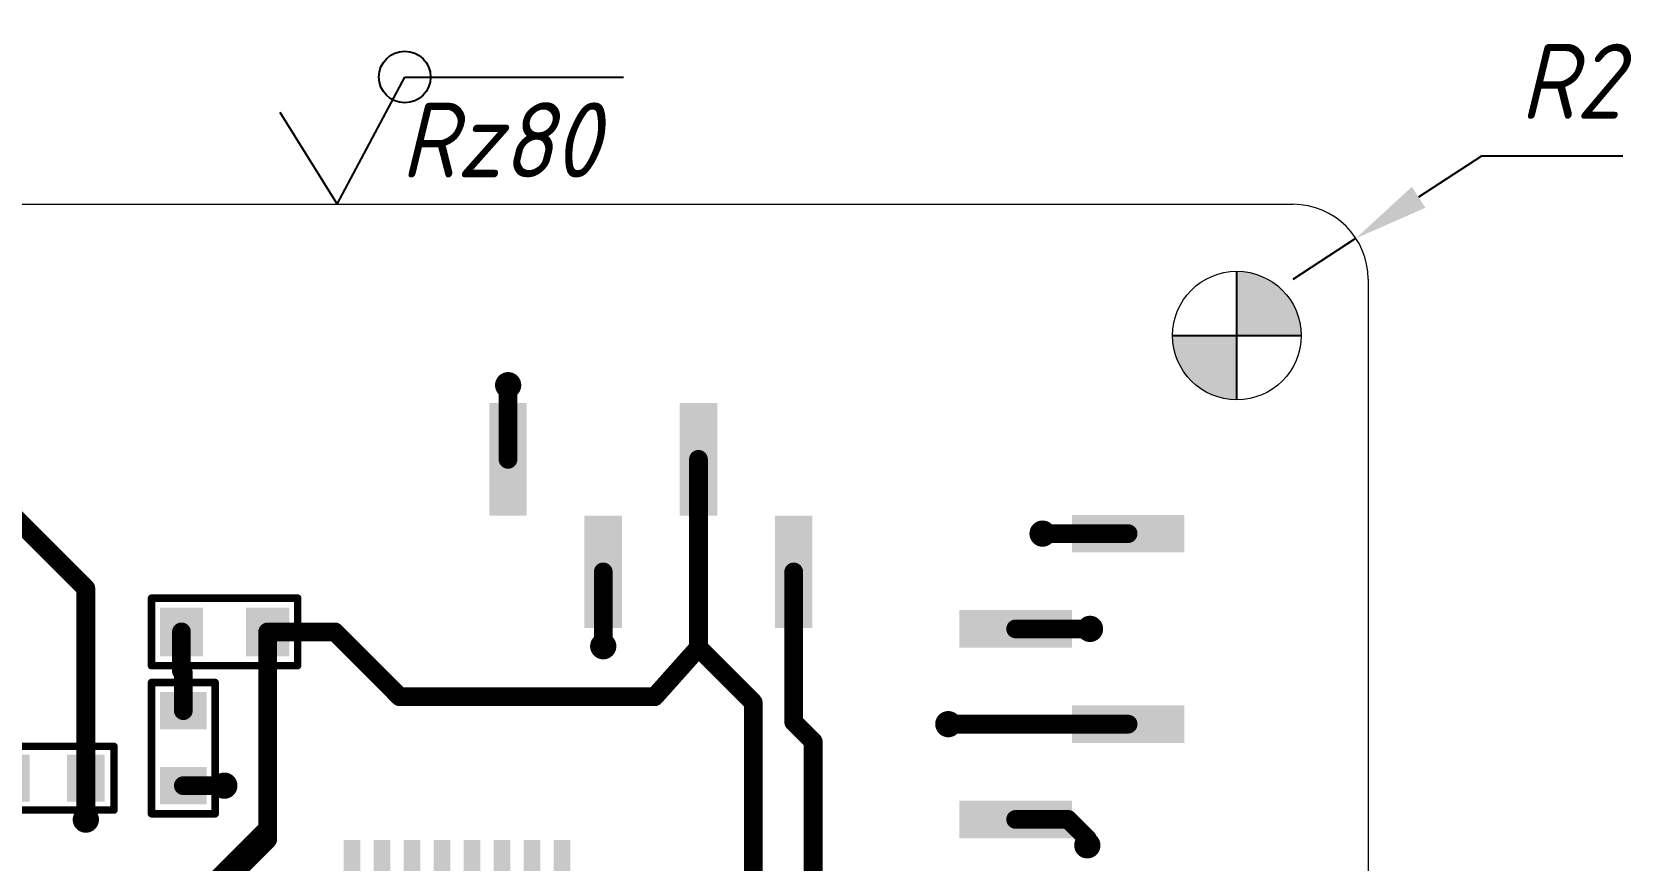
# Model space of a CAD drawing. Header units: millimetres. Extents: x -963 to 6509, y -1367 to 453.
# Drawn here: x 83.8 to 126.47, y 200.06 to 222.16 of the extents above; entities that cross this region are included whole.
import ezdxf

# ---------------------------------------------------------------- set-up
doc = ezdxf.new("R2010")
doc.units = ezdxf.units.MM
doc.header["$LTSCALE"] = 0.5
doc.layers.get('0').update_dxf_attribs({"lineweight": 60})
doc.layers.get('Defpoints').update_dxf_attribs({"color": 5})
doc.layers.add('2-штриховка', color=7, linetype='Continuous', true_color=0x00c7c7)
doc.layers.add('4-текст', color=7, linetype='Continuous', true_color=0x00ad00)
for name, color, linetype in [('3-размеры', 6, 'Continuous'), ('TopLayer', 1, 'Continuous'), ('TopOverlay', 2, 'Continuous'), ('TopPaste', 8, 'Continuous'), ('ViaHoleLayer', 16, 'Continuous')]:
    doc.layers.add(name, color=color, linetype=linetype)
doc.layers.add('Для ПП', color=30, linetype='Continuous', lineweight=20)
doc.styles.get("Standard").update_dxf_attribs({"font": 'isocpeui.ttf', "width": 0.9})
doc.dimstyles.new('Standart', dxfattribs={"dimtxt": 5, "dimasz": 5, "dimexe": 2, "dimexo": 0, "dimgap": 1, "dimtad": 1, "dimtoh": 1, "dimdec": 1, "dimtxsty": 'Standard', "dimcen": 2.5, "dimadec": 0, "dimazin": 0, "dimtfac": 1, "dimtdec": 1, "dimtmove": 0, "dimatfit": 3, "dimldrblk": 'DOTSMALL', "dimfxl": 1, "dimarcsym": 0})

# ---------------------------------------------------------------- blocks, each defined once
blk = doc.blocks.new('32TQFP_7_7__8')
at = {"layer": 'TopLayer'}
for points in [[(-2.575, 3.45), (-2.575, 4.95), (-3.025, 3.45), (-3.025, 4.95)], [(-1.775, 3.45), (-1.775, 4.95), (-2.225, 3.45), (-2.225, 4.95)], [(-0.975, 3.45), (-0.975, 4.95), (-1.425, 3.45), (-1.425, 4.95)], [(-0.175, 3.45), (-0.175, 4.95), (-0.625, 3.45), (-0.625, 4.95)], [(0.625, 3.45), (0.625, 4.95), (0.175, 3.45), (0.175, 4.95)], [(1.425, 3.45), (1.425, 4.95), (0.975, 3.45), (0.975, 4.95)], [(2.225, 3.45), (2.225, 4.95), (1.775, 3.45), (1.775, 4.95)], [(3.025, 3.45), (3.025, 4.95), (2.575, 3.45), (2.575, 4.95)], [(-4.95, 2.575), (-3.45, 2.575), (-4.95, 3.025), (-3.45, 3.025)], [(3.45, 2.575), (4.95, 2.575), (3.45, 3.025), (4.95, 3.025)], [(-4.95, 1.775), (-3.45, 1.775), (-4.95, 2.225), (-3.45, 2.225)], [(3.45, 1.775), (4.95, 1.775), (3.45, 2.225), (4.95, 2.225)], [(-4.95, 0.975), (-3.45, 0.975), (-4.95, 1.425), (-3.45, 1.425)], [(3.45, 0.975), (4.95, 0.975), (3.45, 1.425), (4.95, 1.425)], [(-4.95, 0.175), (-3.45, 0.175), (-4.95, 0.625), (-3.45, 0.625)], [(3.45, 0.175), (4.95, 0.175), (3.45, 0.625), (4.95, 0.625)], [(-4.95, -0.625), (-3.45, -0.625), (-4.95, -0.175), (-3.45, -0.175)], [(3.45, -0.625), (4.95, -0.625), (3.45, -0.175), (4.95, -0.175)], [(-4.95, -1.425), (-3.45, -1.425), (-4.95, -0.975), (-3.45, -0.975)], [(3.45, -1.425), (4.95, -1.425), (3.45, -0.975), (4.95, -0.975)], [(-4.95, -2.225), (-3.45, -2.225), (-4.95, -1.775), (-3.45, -1.775)], [(3.45, -2.225), (4.95, -2.225), (3.45, -1.775), (4.95, -1.775)], [(-4.95, -3.025), (-3.45, -3.025), (-4.95, -2.575), (-3.45, -2.575)], [(3.45, -3.025), (4.95, -3.025), (3.45, -2.575), (4.95, -2.575)], [(-2.575, -4.95), (-2.575, -3.45), (-3.025, -4.95), (-3.025, -3.45)], [(-1.775, -4.95), (-1.775, -3.45), (-2.225, -4.95), (-2.225, -3.45)], [(-0.975, -4.95), (-0.975, -3.45), (-1.425, -4.95), (-1.425, -3.45)], [(-0.175, -4.95), (-0.175, -3.45), (-0.625, -4.95), (-0.625, -3.45)], [(0.625, -4.95), (0.625, -3.45), (0.175, -4.95), (0.175, -3.45)], [(1.425, -4.95), (1.425, -3.45), (0.975, -4.95), (0.975, -3.45)], [(2.225, -4.95), (2.225, -3.45), (1.775, -4.95), (1.775, -3.45)], [(3.025, -4.95), (3.025, -3.45), (2.575, -4.95), (2.575, -3.45)]]:
    blk.add_solid(points, dxfattribs=at)
at = {"layer": 'TopOverlay'}
for points, const_width in [([(-5.7, 2.8, 1), (-5.9, 2.8, 1)], 0.254), ([(-5.964, 2.8, 1), (-5.837, 2.8, 1)], 0.127), ([(-5.763, 2.8, 1), (-5.636, 2.8, 1)], 0.127)]:
    blk.add_lwpolyline(points, format="xyb", close=True, dxfattribs=dict(at, const_width=const_width))
at = {"layer": 'TopPaste'}
for points in [[(-2.575, 3.45), (-2.575, 4.95), (-3.025, 3.45), (-3.025, 4.95)], [(-1.775, 3.45), (-1.775, 4.95), (-2.225, 3.45), (-2.225, 4.95)], [(-0.975, 3.45), (-0.975, 4.95), (-1.425, 3.45), (-1.425, 4.95)], [(-0.175, 3.45), (-0.175, 4.95), (-0.625, 3.45), (-0.625, 4.95)], [(0.625, 3.45), (0.625, 4.95), (0.175, 3.45), (0.175, 4.95)], [(1.425, 3.45), (1.425, 4.95), (0.975, 3.45), (0.975, 4.95)], [(2.225, 3.45), (2.225, 4.95), (1.775, 3.45), (1.775, 4.95)], [(3.025, 3.45), (3.025, 4.95), (2.575, 3.45), (2.575, 4.95)], [(-4.95, 2.575), (-3.45, 2.575), (-4.95, 3.025), (-3.45, 3.025)], [(3.45, 2.575), (4.95, 2.575), (3.45, 3.025), (4.95, 3.025)], [(-4.95, 1.775), (-3.45, 1.775), (-4.95, 2.225), (-3.45, 2.225)], [(3.45, 1.775), (4.95, 1.775), (3.45, 2.225), (4.95, 2.225)], [(-4.95, 0.975), (-3.45, 0.975), (-4.95, 1.425), (-3.45, 1.425)], [(3.45, 0.975), (4.95, 0.975), (3.45, 1.425), (4.95, 1.425)], [(-4.95, 0.175), (-3.45, 0.175), (-4.95, 0.625), (-3.45, 0.625)], [(3.45, 0.175), (4.95, 0.175), (3.45, 0.625), (4.95, 0.625)], [(-4.95, -0.625), (-3.45, -0.625), (-4.95, -0.175), (-3.45, -0.175)], [(3.45, -0.625), (4.95, -0.625), (3.45, -0.175), (4.95, -0.175)], [(-4.95, -1.425), (-3.45, -1.425), (-4.95, -0.975), (-3.45, -0.975)], [(3.45, -1.425), (4.95, -1.425), (3.45, -0.975), (4.95, -0.975)], [(-4.95, -2.225), (-3.45, -2.225), (-4.95, -1.775), (-3.45, -1.775)], [(3.45, -2.225), (4.95, -2.225), (3.45, -1.775), (4.95, -1.775)], [(-4.95, -3.025), (-3.45, -3.025), (-4.95, -2.575), (-3.45, -2.575)], [(3.45, -3.025), (4.95, -3.025), (3.45, -2.575), (4.95, -2.575)], [(-2.575, -4.95), (-2.575, -3.45), (-3.025, -4.95), (-3.025, -3.45)], [(-1.775, -4.95), (-1.775, -3.45), (-2.225, -4.95), (-2.225, -3.45)], [(-0.975, -4.95), (-0.975, -3.45), (-1.425, -4.95), (-1.425, -3.45)], [(-0.175, -4.95), (-0.175, -3.45), (-0.625, -4.95), (-0.625, -3.45)], [(0.625, -4.95), (0.625, -3.45), (0.175, -4.95), (0.175, -3.45)], [(1.425, -4.95), (1.425, -3.45), (0.975, -4.95), (0.975, -3.45)], [(2.225, -4.95), (2.225, -3.45), (1.775, -4.95), (1.775, -3.45)], [(3.025, -4.95), (3.025, -3.45), (2.575, -4.95), (2.575, -3.45)]]:
    blk.add_solid(points, dxfattribs=at)
blk = doc.blocks.new('HL_SMD_16')
at = {"layer": 'TopLayer'}
for points in [[(-1.725, -0.65), (-0.575, -0.65), (-1.725, 0.65), (-0.575, 0.65)], [(0.575, -0.65), (1.725, -0.65), (0.575, 0.65), (1.725, 0.65)]]:
    blk.add_solid(points, dxfattribs=at)
at = {"layer": 'TopOverlay', "const_width": 0.2}
for points in [[(-1.95, 0.9), (-1.95, -0.9)], [(1.95, 0.9), (-1.95, 0.9)], [(1.95, 0.9), (1.95, -0.9)], [(1.95, -0.9), (-1.95, -0.9)]]:
    blk.add_lwpolyline(points, dxfattribs=at)
at = {"layer": 'TopOverlay', "const_width": 0.1}
for points in [[(-2, 0.9, 1), (-1.9, 0.9, 1)], [(-2, 0.9, 1), (-1.9, 0.9, 1)], [(1.9, 0.9, 1), (2, 0.9, 1)], [(1.9, 0.9, 1), (2, 0.9, 1)], [(-2, -0.9, 1), (-1.9, -0.9, 1)], [(-2, -0.9, 1), (-1.9, -0.9, 1)], [(1.9, -0.9, 1), (2, -0.9, 1)], [(1.9, -0.9, 1), (2, -0.9, 1)]]:
    blk.add_lwpolyline(points, format="xyb", close=True, dxfattribs=at)
at = {"layer": 'TopPaste'}
for points in [[(-1.725, -0.65), (-0.575, -0.65), (-1.725, 0.65), (-0.575, 0.65)], [(0.575, -0.65), (1.725, -0.65), (0.575, 0.65), (1.725, 0.65)]]:
    blk.add_solid(points, dxfattribs=at)
blk = doc.blocks.new('R0805_19')
at = {"layer": 'TopLayer'}
for points in [[(-1.5, -0.625), (-0.5, -0.625), (-1.5, 0.625), (-0.5, 0.625)], [(0.5, -0.625), (1.5, -0.625), (0.5, 0.625), (1.5, 0.625)]]:
    blk.add_solid(points, dxfattribs=at)
at = {"layer": 'TopOverlay', "const_width": 0.2}
for points in [[(-1.75, 0.85), (1.75, 0.85)], [(-1.75, -0.85), (-1.75, 0.85)], [(1.75, -0.85), (1.75, 0.85)], [(-1.75, -0.85), (1.75, -0.85)]]:
    blk.add_lwpolyline(points, dxfattribs=at)
at = {"layer": 'TopOverlay', "const_width": 0.1}
for points in [[(-1.8, 0.85, 1), (-1.7, 0.85, 1)], [(-1.8, 0.85, 1), (-1.7, 0.85, 1)], [(1.7, 0.85, 1), (1.8, 0.85, 1)], [(1.7, 0.85, 1), (1.8, 0.85, 1)], [(-1.8, -0.85, 1), (-1.7, -0.85, 1)], [(-1.8, -0.85, 1), (-1.7, -0.85, 1)], [(1.7, -0.85, 1), (1.8, -0.85, 1)], [(1.7, -0.85, 1), (1.8, -0.85, 1)]]:
    blk.add_lwpolyline(points, format="xyb", close=True, dxfattribs=at)
at = {"layer": 'TopPaste'}
for points in [[(-1.5, -0.625), (-0.5, -0.625), (-1.5, 0.625), (-0.5, 0.625)], [(0.5, -0.625), (1.5, -0.625), (0.5, 0.625), (1.5, 0.625)]]:
    blk.add_solid(points, dxfattribs=at)
blk = doc.blocks.new('R0805_25')
at = {"layer": 'TopLayer'}
for points in [[(-1.5, -0.625), (-0.5, -0.625), (-1.5, 0.625), (-0.5, 0.625)], [(0.5, -0.625), (1.5, -0.625), (0.5, 0.625), (1.5, 0.625)]]:
    blk.add_solid(points, dxfattribs=at)
at = {"layer": 'TopOverlay', "const_width": 0.2}
for points in [[(-1.75, 0.85), (-1.75, -0.85)], [(-1.75, 0.85), (1.75, 0.85)], [(1.75, 0.85), (1.75, -0.85)], [(-1.75, -0.85), (1.75, -0.85)]]:
    blk.add_lwpolyline(points, dxfattribs=at)
at = {"layer": 'TopOverlay', "const_width": 0.1}
for points in [[(-1.8, 0.85, 1), (-1.7, 0.85, 1)], [(-1.8, 0.85, 1), (-1.7, 0.85, 1)], [(1.7, 0.85, 1), (1.8, 0.85, 1)], [(1.7, 0.85, 1), (1.8, 0.85, 1)], [(-1.8, -0.85, 1), (-1.7, -0.85, 1)], [(-1.8, -0.85, 1), (-1.7, -0.85, 1)], [(1.7, -0.85, 1), (1.8, -0.85, 1)], [(1.7, -0.85, 1), (1.8, -0.85, 1)]]:
    blk.add_lwpolyline(points, format="xyb", close=True, dxfattribs=at)
at = {"layer": 'TopPaste'}
for points in [[(-1.5, -0.625), (-0.5, -0.625), (-1.5, 0.625), (-0.5, 0.625)], [(0.5, -0.625), (1.5, -0.625), (0.5, 0.625), (1.5, 0.625)]]:
    blk.add_solid(points, dxfattribs=at)
blk = doc.blocks.new('PLS6_S_31')
at = {"layer": 'TopLayer'}
for points in [[(-1.77, 3), (-1.77, 0), (-0.77, 3), (-0.77, 0)], [(3.31, 3), (3.31, 0), (4.31, 3), (4.31, 0)], [(8.39, 3), (8.39, 0), (9.39, 3), (9.39, 0)], [(0.77, 0), (0.77, -3), (1.77, 0), (1.77, -3)], [(5.85, 0), (5.85, -3), (6.85, 0), (6.85, -3)], [(10.93, 0), (10.93, -3), (11.93, 0), (11.93, -3)]]:
    blk.add_solid(points, dxfattribs=at)
at = {"layer": 'TopPaste'}
for points in [[(-1.77, 3), (-1.77, 0), (-0.77, 3), (-0.77, 0)], [(3.31, 3), (3.31, 0), (4.31, 3), (4.31, 0)], [(8.39, 3), (8.39, 0), (9.39, 3), (9.39, 0)], [(0.77, 0), (0.77, -3), (1.77, 0), (1.77, -3)], [(5.85, 0), (5.85, -3), (6.85, 0), (6.85, -3)], [(10.93, 0), (10.93, -3), (11.93, 0), (11.93, -3)]]:
    blk.add_solid(points, dxfattribs=at)
blk = doc.blocks.new('PLS4_S_33')
at = {"layer": 'TopLayer'}
for points in [[(-1.77, 3), (-1.77, 0), (-0.77, 3), (-0.77, 0)], [(3.31, 3), (3.31, 0), (4.31, 3), (4.31, 0)], [(0.77, 0), (0.77, -3), (1.77, 0), (1.77, -3)], [(5.85, 0), (5.85, -3), (6.85, 0), (6.85, -3)]]:
    blk.add_solid(points, dxfattribs=at)
at = {"layer": 'TopPaste'}
for points in [[(-1.77, 3), (-1.77, 0), (-0.77, 3), (-0.77, 0)], [(3.31, 3), (3.31, 0), (4.31, 3), (4.31, 0)], [(0.77, 0), (0.77, -3), (1.77, 0), (1.77, -3)], [(5.85, 0), (5.85, -3), (6.85, 0), (6.85, -3)]]:
    blk.add_solid(points, dxfattribs=at)
blk = doc.blocks.new('*D152')
at = {"layer": '3-размеры', "color": 0, "lineweight": -2, "transparency": 16777216}
for p, q in [((122.456, 218.846), (120.782, 217.752)), ((126.225, 218.846), (122.456, 218.846)), ((117.433, 215.565), (119.107, 216.658))]:
    blk.add_line(p, q, dxfattribs=at)
at = {"layer": '3-размеры', "color": 0, "transparency": 16777216}
blk.add_solid([(120.599, 218.031), (120.964, 217.473), (119.107, 216.658)], dxfattribs=at)
at = {"layer": 'Defpoints', "color": 0, "transparency": 16777216}
for p in [(119.107, 216.658), (117.433, 215.565)]:
    blk.add_point(p, dxfattribs=at)
at = {"layer": '3-размеры', "color": 0, "transparency": 16777216, "insert": (124.841, 220.846), "char_height": 2, "attachment_point": 5}
blk.add_mtext('R2', dxfattribs=at)
blk = doc.blocks.new('_DotSmall')
at = {"color": 0, "linetype": 'ByBlock', "const_width": 0.5}
blk.add_lwpolyline([(-0.0625, 0, 1), (0.0625, 0, 1)], format="xyb", close=True, dxfattribs=at)
blk = doc.blocks.new('*D162')
at = {"layer": '3-размеры', "color": 0, "lineweight": -2, "transparency": 16777216}
for p, q in [((67.933, 214.065), (55.598, 214.065)), ((57.598, 176.365), (57.598, 212.065)), ((99.383, 174.365), (55.598, 174.365))]:
    blk.add_line(p, q, dxfattribs=at)
at = {"layer": '3-размеры', "color": 0, "transparency": 16777216}
for points in [[(57.264, 212.065), (57.931, 212.065), (57.598, 214.065)], [(57.264, 176.365), (57.931, 176.365), (57.598, 174.365)]]:
    blk.add_solid(points, dxfattribs=at)
at = {"layer": 'Defpoints', "color": 0, "transparency": 16777216}
for p in [(57.598, 214.065), (67.933, 214.065), (99.383, 174.365)]:
    blk.add_point(p, dxfattribs=at)
at = {"layer": '3-размеры', "color": 0, "transparency": 16777216, "insert": (55.585, 194.964), "char_height": 2, "attachment_point": 5, "rotation": 90}
blk.add_mtext('39.7', dxfattribs=at)

msp = doc.modelspace()

# ---------------------------------------------------------------- hatches: boundary and pattern name
at = {"layer": '2-штриховка'}
h = msp.add_hatch(color=256, dxfattribs=at)
h.dxf.hatch_style = 1
h.paths.add_polyline_path([(115.933, 215.779), (115.933, 214.065), (117.647, 214.065, 0.414214)])
h.paths.add_polyline_path([(115.933, 212.351), (115.933, 214.065), (114.219, 214.065, 0.414214)])

# ---------------------------------------------------------------- linework, layer by layer
at = {"layer": '3-размеры'}
for p, q in [((91.933, 217.565), (93.739, 220.959)), ((93.739, 220.959), (99.576, 220.959)), ((90.407, 220.026), (91.933, 217.565))]:
    msp.add_line(p, q, dxfattribs=at)
msp.add_circle((93.739, 220.959), 0.689, dxfattribs=at)
at = {"layer": '4-текст'}
for p, q in [((115.933, 212.351), (115.933, 215.779)), ((114.219, 214.065), (117.647, 214.065))]:
    msp.add_line(p, q, dxfattribs=at)
at = {"layer": 'TopLayer'}
for points, const_width in [([(96.322, 212.742, 1), (96.672, 212.742, 1)], 0.35), ([(96.368, 212.739, 1), (96.618, 212.739, 1)], 0.25), ([(96.368, 212.739, 1), (96.618, 212.739, 1)], 0.25), ([(96.372, 212.742, 1), (96.622, 212.742, 1)], 0.25), ([(96.368, 210.765, 1), (96.618, 210.765, 1)], 0.25), ([(101.448, 210.765, 1), (101.698, 210.765, 1)], 0.25), ([(110.576, 208.785, 1), (110.926, 208.785, 1)], 0.35), ([(110.626, 208.785, 1), (110.876, 208.785, 1)], 0.25), ([(112.908, 208.785, 1), (113.158, 208.785, 1)], 0.25), ([(98.908, 207.765, 1), (99.158, 207.765, 1)], 0.25), ([(103.988, 207.765, 1), (104.238, 207.765, 1)], 0.25), ([(85.108, 207.327, 1), (85.358, 207.327, 1)], 0.25), ([(85.108, 207.327, 1), (85.358, 207.327, 1)], 0.25), ([(111.841, 206.245, 1), (112.191, 206.245, 1)], 0.35), ([(87.658, 206.165, 1), (87.908, 206.165, 1)], 0.25), ([(89.958, 206.165, 1), (90.208, 206.165, 1)], 0.25), ([(89.958, 206.165, 1), (90.208, 206.165, 1)], 0.25), ([(91.749, 206.165, 1), (91.999, 206.165, 1)], 0.25), ([(91.749, 206.165, 1), (91.999, 206.165, 1)], 0.25), ([(98.858, 205.782, 1), (99.208, 205.782, 1)], 0.35), ([(109.908, 206.245, 1), (110.158, 206.245, 1)], 0.25), ([(111.891, 206.245, 1), (112.141, 206.245, 1)], 0.25), ([(98.908, 205.782, 1), (99.158, 205.782, 1)], 0.25), ([(101.448, 205.744, 1), (101.698, 205.744, 1)], 0.25), ([(101.448, 205.744, 1), (101.698, 205.744, 1)], 0.25), ([(101.448, 205.744, 1), (101.698, 205.744, 1)], 0.25), ([(87.658, 205.121, 1), (87.908, 205.121, 1)], 0.25), ([(87.658, 205.121, 1), (87.908, 205.121, 1)], 0.25), ([(87.708, 205.071, 1), (87.958, 205.071, 1)], 0.25), ([(87.708, 205.071, 1), (87.958, 205.071, 1)], 0.25), ([(93.478, 204.436, 1), (93.728, 204.436, 1)], 0.25), ([(93.478, 204.436, 1), (93.728, 204.436, 1)], 0.25), ([(100.28, 204.436, 1), (100.53, 204.436, 1)], 0.25), ([(100.28, 204.436, 1), (100.53, 204.436, 1)], 0.25), ([(102.908, 204.284, 1), (103.158, 204.284, 1)], 0.25), ([(102.908, 204.284, 1), (103.158, 204.284, 1)], 0.25), ([(87.708, 204.065, 1), (87.958, 204.065, 1)], 0.25), ([(103.988, 203.762, 1), (104.238, 203.762, 1)], 0.25), ([(103.988, 203.762, 1), (104.238, 203.762, 1)], 0.25), ([(108.062, 203.705, 1), (108.412, 203.705, 1)], 0.35), ([(108.112, 203.705, 1), (108.362, 203.705, 1)], 0.25), ([(112.908, 203.705, 1), (113.158, 203.705, 1)], 0.25), ([(104.508, 203.242, 1), (104.758, 203.242, 1)], 0.25), ([(104.508, 203.242, 1), (104.758, 203.242, 1)], 0.25), ([(85.108, 202.265, 1), (85.358, 202.265, 1)], 0.25), ([(85.108, 202.265, 1), (85.358, 202.265, 1)], 0.25), ([(87.708, 202.065, 1), (87.958, 202.065, 1)], 0.25), ([(88.752, 202.065, 1), (89.102, 202.065, 1)], 0.35), ([(88.802, 202.065, 1), (89.052, 202.065, 1)], 0.25), ([(85.058, 201.16, 1), (85.408, 201.16, 1)], 0.35), ([(85.108, 201.16, 1), (85.358, 201.16, 1)], 0.25), ([(89.958, 200.918, 1), (90.208, 200.918, 1)], 0.25), ([(89.958, 200.918, 1), (90.208, 200.918, 1)], 0.25), ([(89.958, 200.918, 1), (90.208, 200.918, 1)], 0.25), ([(109.908, 201.165, 1), (110.158, 201.165, 1)], 0.25), ([(111.307, 201.165, 1), (111.557, 201.165, 1)], 0.25), ([(111.307, 201.165, 1), (111.557, 201.165, 1)], 0.25), ([(89.958, 200.632, 1), (90.208, 200.632, 1)], 0.25), ([(89.958, 200.632, 1), (90.208, 200.632, 1)], 0.25), ([(111.77, 200.474, 1), (112.12, 200.474, 1)], 0.35), ([(111.82, 200.652, 1), (112.07, 200.652, 1)], 0.25), ([(111.82, 200.652, 1), (112.07, 200.652, 1)], 0.25), ([(111.82, 200.474, 1), (112.07, 200.474, 1)], 0.25)]:
    msp.add_lwpolyline(points, format="xyb", close=True, dxfattribs=dict(at, const_width=const_width))
at = {"layer": 'TopLayer', "const_width": 0.5}
for points in [[(96.493, 212.739), (96.497, 212.742)], [(96.493, 210.765), (96.493, 212.739)], [(101.573, 205.744), (101.573, 210.765)], [(83.073, 209.487), (85.233, 207.327)], [(110.751, 208.785), (113.033, 208.785)], [(99.033, 205.782), (99.033, 207.765)], [(104.113, 203.762), (104.113, 207.765)], [(85.233, 202.265), (85.233, 207.327)], [(87.783, 205.121), (87.783, 206.165)], [(90.083, 206.165), (91.874, 206.165)], [(90.083, 200.918), (90.083, 206.165)], [(91.874, 206.165), (93.603, 204.436)], [(110.033, 206.245), (112.016, 206.245)], [(100.405, 204.436), (101.573, 205.744)], [(101.573, 205.744), (103.033, 204.284)], [(87.783, 205.121), (87.833, 205.071)], [(87.833, 204.065), (87.833, 205.071)], [(93.603, 204.436), (100.405, 204.436)], [(103.033, 199.265), (103.033, 204.284)], [(104.113, 203.762), (104.633, 203.242)], [(108.237, 203.705), (113.033, 203.705)], [(104.633, 199.265), (104.633, 203.242)], [(85.233, 201.16), (85.233, 202.265)], [(87.833, 202.065), (88.927, 202.065)], [(85.625, 196.461), (90.083, 200.918)], [(90.083, 200.632), (90.083, 200.918)], [(110.033, 201.165), (111.432, 201.165)], [(111.432, 201.165), (111.945, 200.652)], [(85.633, 196.181), (90.083, 200.632)], [(111.945, 200.474), (111.945, 200.652)]]:
    msp.add_lwpolyline(points, dxfattribs=at)
at = {"layer": 'ViaHoleLayer', "const_width": 0.2}
for points in [[(96.397, 212.742, 1), (96.597, 212.742, 1)], [(110.651, 208.785, 1), (110.851, 208.785, 1)], [(111.916, 206.245, 1), (112.116, 206.245, 1)], [(98.933, 205.782, 1), (99.133, 205.782, 1)], [(108.137, 203.705, 1), (108.337, 203.705, 1)], [(88.827, 202.065, 1), (89.027, 202.065, 1)], [(85.133, 201.16, 1), (85.333, 201.16, 1)], [(111.845, 200.474, 1), (112.045, 200.474, 1)]]:
    msp.add_lwpolyline(points, format="xyb", close=True, dxfattribs=at)
at = {"layer": 'Для ПП'}
for p, q in [((66.433, 217.565), (117.433, 217.565)), ((119.433, 215.565), (119.433, 164.565))]:
    msp.add_line(p, q, dxfattribs=at)
msp.add_circle((115.933, 214.065), 1.714, dxfattribs=at)
msp.add_arc((117.433, 215.565), 2, 0, 90, dxfattribs=at)

# ---------------------------------------------------------------- block references
for name, p in [('PLS4_S_33', (97.763, 209.265)), ('R0805_19', (84.233, 202.265)), ('32TQFP_7_7__8', (95.133, 195.665))]:
    msp.add_blockref(name, p)
for name, p, rotation in [('PLS6_S_31', (111.533, 197.355), 90), ('HL_SMD_16', (88.933, 206.165), 180), ('R0805_25', (87.833, 203.065), 90)]:
    msp.add_blockref(name, p, dxfattribs=dict(rotation=rotation))

# ---------------------------------------------------------------- texts
at = {"layer": '4-текст', "width": 0.9}
msp.add_text('Rz80', height=2, dxfattribs=at).set_placement((93.625, 218.281))

# ---------------------------------------------------------------- dimensions: what is measured, and where the dimension line sits
at = {"layer": '3-размеры'}
dim = msp.add_radius_dim(center=(117.433, 215.565), mpoint=(119.107, 216.658), dimstyle='Standart', override={"dimtxt": 2, "dimasz": 2}, dxfattribs=at)
dim.commit()
dim.dimension.update_dxf_attribs({"geometry": '*D152', "text_midpoint": (124.841, 220.846)})
dim = msp.add_linear_dim(base=(57.598, 214.065), p1=(99.383, 174.365), p2=(67.933, 214.065), angle=90, text='39.7', dimstyle='Standart', override={"dimtxt": 2, "dimasz": 2}, dxfattribs=at)
dim.commit()
dim.dimension.update_dxf_attribs({"geometry": '*D162', "text_midpoint": (57.598, 194.964), "dimtype": 160})

doc.saveas('drawing.dxf')
